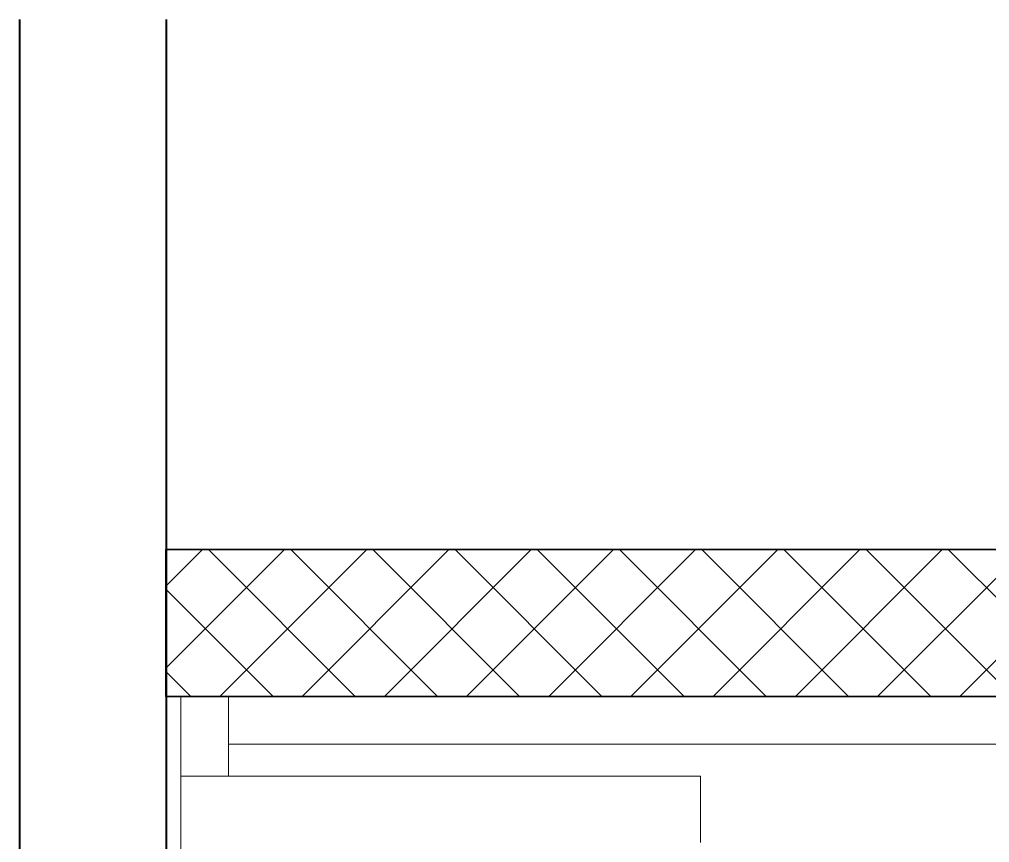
# Model space of a CAD drawing. Extents: x 65572 to 72871, y 30718 to 33858.
# Drawn here: x 67064.14 to 67097.18, y 32430.98 to 32459.04 of the extents above; entities that cross this region are included whole.
import ezdxf

# ---------------------------------------------------------------- set-up
doc = ezdxf.new("R2010")
doc.units = 0
doc.header["$LTSCALE"] = 0.5
doc.header["$MEASUREMENT"] = 0
doc.layers.get('0').update_dxf_attribs({"color": 20, "linetype": 'CONTINUOUS'})
for name, color, linetype, lineweight in [('Framing', 142, 'CONTINUOUS', 13), ('Hatches', 8, 'CONTINUOUS', 5), ('Layout', 154, 'CONTINUOUS', 5), ('Structure', 7, 'CONTINUOUS', 40), ('Viewed', 150, 'CONTINUOUS', 9), ('Walls', 7, 'CONTINUOUS', 35)]:
    doc.layers.add(name, color=color, linetype=linetype, lineweight=lineweight)

msp = doc.modelspace()

# ---------------------------------------------------------------- hatches: boundary and pattern name
at = {"layer": 'Hatches'}
h = msp.add_hatch(dxfattribs=at)
h.set_pattern_fill('ANSI37', color=256, scale=15.838381, style=0)
h.set_pattern_definition([(135, (66012.1274, 32203.0825), (-1.3999283, -1.3999283), []), (225, (66012.1274, 32203.0825), (1.3999283, -1.3999283), [])])
h.paths.add_polyline_path([(67203.120078, 32440.968035), (67203.120078, 32435.968035), (67187.120078, 32435.968035), (67069.138349, 32435.968035), (67069.138349, 32440.968035)])

# ---------------------------------------------------------------- linework, layer by layer
at = {"color": 0}
msp.add_line((67069.138349, 32435.968035), (67069.638349, 32435.968035), dxfattribs=at)
at = {"layer": 'Framing'}
for p, q in [((67069.638349, 32435.968035), (67069.638349, 32239.968035)), ((67069.638349, 32435.968035), (67071.263349, 32435.968035)), ((67071.263349, 32435.968035), (67069.638349, 32435.968035)), ((67069.638349, 32435.718035), (67069.638349, 32433.250932))]:
    msp.add_line(p, q, dxfattribs=at)
at = {"layer": 'Layout', "linetype": 'ByBlock'}
msp.add_line((67069.638349, 32433.250932), (67087.336614, 32433.250932), dxfattribs=at)
msp.add_lwpolyline([(67087.336614, 32433.250932), (67087.336614, 32433.250241), (67087.336614, 32433.24955), (67087.336614, 32433.248859), (67087.336614, 32433.248168), (67087.336614, 32433.247477), (67087.336614, 32433.246786), (67087.336614, 32433.246095), (67087.336614, 32433.245404), (67087.336614, 32433.244713), (67087.336614, 32433.244022), (67087.336614, 32433.243331), (67087.336614, 32433.24264), (67087.336614, 32433.241949), (67087.336614, 32433.241258), (67087.336614, 32433.240567), (67087.336614, 32433.239876), (67087.336614, 32433.239185), (67087.336614, 32433.238494), (67087.336614, 32433.237803), (67087.336614, 32433.237113), (67087.336614, 32433.236422), (67087.336614, 32433.235731), (67087.336614, 32433.23504), (67087.336614, 32433.234349), (67087.336614, 32433.233658), (67087.336614, 32433.232967), (67087.336614, 32433.232276), (67087.336614, 32433.231585), (67087.336614, 32433.230894), (67087.336614, 32433.230203), (67087.336614, 32433.229512), (67087.336614, 32433.228821), (67087.336614, 32433.22813), (67087.336614, 32433.227439), (67087.336614, 32433.226748), (67087.336614, 32433.226057), (67087.336614, 32433.225366), (67087.336614, 32433.224675), (67087.336614, 32433.223984), (67087.336614, 32433.223293), (67087.336614, 32433.222602), (67087.336614, 32433.221911), (67087.336614, 32433.22122), (67087.336614, 32433.220529), (67087.336614, 32433.219838), (67087.336614, 32433.219147), (67087.336614, 32433.218456), (67087.336614, 32433.217766), (67087.336614, 32433.217075), (67087.336614, 32433.216384), (67087.336614, 32433.215693), (67087.336614, 32433.215002), (67087.336614, 32433.214311), (67087.336614, 32433.21362), (67087.336614, 32433.212929), (67087.336614, 32433.212238), (67087.336614, 32433.211547), (67087.336614, 32433.210856), (67087.336614, 32433.210165), (67087.336614, 32433.209474), (67087.336614, 32433.208783), (67087.336614, 32433.208092), (67087.336614, 32433.207401), (67087.336614, 32433.20671), (67087.336614, 32433.206019), (67087.336614, 32433.205328), (67087.336614, 32433.204637), (67087.336614, 32433.203946), (67087.336614, 32433.203255), (67087.336614, 32433.202564), (67087.336614, 32433.201873), (67087.336614, 32433.201182), (67087.336614, 32433.200491), (67087.336614, 32433.1998), (67087.336614, 32433.19911), (67087.336614, 32433.198419), (67087.336614, 32433.197728), (67087.336614, 32433.197037), (67087.336614, 32433.196346), (67087.336614, 32433.195655), (67087.336614, 32433.194964), (67087.336614, 32433.194273), (67087.336614, 32433.193582), (67087.336614, 32433.192891), (67087.336614, 32433.1922), (67087.336614, 32433.191509), (67087.336614, 32433.190818), (67087.336614, 32433.190127), (67087.336614, 32433.189436), (67087.336614, 32433.188745), (67087.336614, 32433.188054), (67087.336614, 32433.187363), (67087.336614, 32433.186672), (67087.336614, 32433.185981), (67087.336614, 32433.18529), (67087.336614, 32433.184599), (67087.336614, 32433.183908), (67087.336614, 32433.183217), (67087.336614, 32433.182526), (67087.336614, 32433.181835), (67087.336614, 32433.181144), (67087.336614, 32433.180454), (67087.336614, 32433.179763), (67087.336614, 32433.179072), (67087.336614, 32433.178381), (67087.336614, 32433.17769), (67087.336614, 32433.176999), (67087.336614, 32433.176308), (67087.336614, 32433.175617), (67087.336614, 32433.174926), (67087.336614, 32433.174235), (67087.336614, 32433.173544), (67087.336614, 32433.172853), (67087.336614, 32433.172162), (67087.336614, 32433.171471), (67087.336614, 32433.17078), (67087.336614, 32433.170089), (67087.336614, 32433.169398), (67087.336614, 32433.168707), (67087.336614, 32433.168016), (67087.336614, 32433.167325), (67087.336614, 32433.166634), (67087.336614, 32433.165943), (67087.336614, 32433.165252), (67087.336614, 32433.164561), (67087.336614, 32433.16387), (67087.336614, 32433.163179), (67087.336614, 32433.162488), (67087.336614, 32433.161798), (67087.336614, 32433.161107), (67087.336614, 32433.160416), (67087.336614, 32433.159725), (67087.336614, 32433.159034), (67087.336614, 32433.158343), (67087.336614, 32433.157652), (67087.336614, 32433.156961), (67087.336614, 32433.15627), (67087.336614, 32433.155579), (67087.336614, 32433.154888), (67087.336614, 32433.154197), (67087.336614, 32433.153506), (67087.336614, 32433.152815), (67087.336614, 32433.152124), (67087.336614, 32433.151433), (67087.336614, 32433.150742), (67087.336614, 32433.150051), (67087.336614, 32433.14936), (67087.336614, 32433.148669), (67087.336614, 32433.147978), (67087.336614, 32433.147287), (67087.336614, 32433.146596), (67087.336614, 32433.145905), (67087.336614, 32433.145214), (67087.336614, 32433.144523), (67087.336614, 32433.143832), (67087.336614, 32433.143142), (67087.336614, 32433.142451), (67087.336614, 32433.14176), (67087.336614, 32433.141069), (67087.336614, 32433.140378), (67087.336614, 32433.139687), (67087.336614, 32433.138996), (67087.336614, 32433.138305), (67087.336614, 32433.137614), (67087.336614, 32433.136923), (67087.336614, 32433.136232), (67087.336614, 32433.135541), (67087.336614, 32433.13485), (67087.336614, 32433.134159), (67087.336614, 32433.133468), (67087.336614, 32433.132777), (67087.336614, 32433.132086), (67087.336614, 32433.131395), (67087.336614, 32433.130704), (67087.336614, 32433.130013), (67087.336614, 32433.129322), (67087.336614, 32433.128631), (67087.336614, 32433.12794), (67087.336614, 32433.127249), (67087.336614, 32433.126558), (67087.336614, 32433.125867), (67087.336614, 32433.125176), (67087.336614, 32433.124486), (67087.336614, 32433.123795), (67087.336614, 32433.123104), (67087.336614, 32433.122413), (67087.336614, 32433.121722), (67087.336614, 32433.121031), (67087.336614, 32433.12034), (67087.336614, 32433.119649), (67087.336614, 32433.118958), (67087.336614, 32433.118267), (67087.336614, 32433.117576), (67087.336614, 32433.116885), (67087.336614, 32433.116194), (67087.336614, 32433.115503), (67087.336614, 32433.114812), (67087.336614, 32433.114121), (67087.336614, 32433.11343), (67087.336614, 32433.112739), (67087.336614, 32433.112048), (67087.336614, 32433.111357), (67087.336614, 32433.110666), (67087.336614, 32433.109975), (67087.336614, 32433.109284), (67087.336614, 32433.108593), (67087.336614, 32433.107902), (67087.336614, 32433.107211), (67087.336614, 32433.10652), (67087.336614, 32433.10583), (67087.336614, 32433.105139), (67087.336614, 32433.104448), (67087.336614, 32433.103757), (67087.336614, 32433.103066), (67087.336614, 32433.102375), (67087.336614, 32433.101684), (67087.336614, 32433.100993), (67087.336614, 32433.100302), (67087.336614, 32433.099611), (67087.336614, 32433.09892), (67087.336614, 32433.098229), (67087.336614, 32433.097538), (67087.336614, 32433.096847), (67087.336614, 32433.096156), (67087.336614, 32433.095465), (67087.336614, 32433.094774), (67087.336614, 32433.094083), (67087.336614, 32433.093392), (67087.336614, 32433.092701), (67087.336614, 32433.09201), (67087.336614, 32433.091319), (67087.336614, 32433.090628), (67087.336614, 32433.089937), (67087.336614, 32433.089246), (67087.336614, 32433.088555), (67087.336614, 32433.087864), (67087.336614, 32433.087174), (67087.336614, 32433.086483), (67087.336614, 32433.085792), (67087.336614, 32433.085101), (67087.336614, 32433.08441), (67087.336614, 32433.083719), (67087.336614, 32433.083028), (67087.336614, 32433.082337), (67087.336614, 32433.081646), (67087.336614, 32433.080955), (67087.336614, 32433.080264), (67087.336614, 32433.079573), (67087.336614, 32433.078882), (67087.336614, 32433.078191), (67087.336614, 32433.0775), (67087.336614, 32433.076809), (67087.336614, 32433.076118), (67087.336614, 32433.075427), (67087.336614, 32433.074736), (67087.336614, 32433.074045), (67087.336614, 32433.073354), (67087.336614, 32433.072663), (67087.336614, 32433.071972), (67087.336614, 32433.071281), (67087.336614, 32433.07059), (67087.336614, 32433.069899), (67087.336614, 32433.069208), (67087.336614, 32433.068518), (67087.336614, 32433.067827), (67087.336614, 32433.067136), (67087.336614, 32433.066445), (67087.336614, 32433.065754), (67087.336614, 32433.065063), (67087.336614, 32433.064372), (67087.336614, 32433.063681), (67087.336614, 32433.06299), (67087.336614, 32433.062299), (67087.336614, 32433.061608), (67087.336614, 32433.060917), (67087.336614, 32433.060226), (67087.336614, 32433.059535), (67087.336614, 32433.058844), (67087.336614, 32433.058153), (67087.336614, 32433.057462), (67087.336614, 32433.056771), (67087.336614, 32433.05608), (67087.336614, 32433.055389), (67087.336614, 32433.054698), (67087.336614, 32433.054007), (67087.336614, 32433.053316), (67087.336614, 32433.052625), (67087.336614, 32433.051934), (67087.336614, 32433.051243), (67087.336614, 32433.050552), (67087.336614, 32433.049862), (67087.336614, 32433.049171), (67087.336614, 32433.04848), (67087.336614, 32433.047789), (67087.336614, 32433.047098), (67087.336614, 32433.046407), (67087.336614, 32433.045716), (67087.336614, 32433.045025), (67087.336614, 32433.044334), (67087.336614, 32433.043643), (67087.336614, 32433.042952), (67087.336614, 32433.042261), (67087.336614, 32433.04157), (67087.336614, 32433.040879), (67087.336614, 32433.040188), (67087.336614, 32433.039497), (67087.336614, 32433.038806), (67087.336614, 32433.038115), (67087.336614, 32433.037424), (67087.336614, 32433.036733), (67087.336614, 32433.036042), (67087.336614, 32433.035351), (67087.336614, 32433.03466), (67087.336614, 32433.033969), (67087.336614, 32433.033278), (67087.336614, 32433.032587), (67087.336614, 32433.031896), (67087.336614, 32433.031206), (67087.336614, 32433.030515), (67087.336614, 32433.029824), (67087.336614, 32433.029133), (67087.336614, 32433.028442), (67087.336614, 32433.027751), (67087.336614, 32433.02706), (67087.336614, 32433.026369), (67087.336614, 32433.025678), (67087.336614, 32433.024987), (67087.336614, 32433.024296), (67087.336614, 32433.023605), (67087.336614, 32433.022914), (67087.336614, 32433.022223), (67087.336614, 32433.021532), (67087.336614, 32433.020841), (67087.336614, 32433.02015), (67087.336614, 32433.019459), (67087.336614, 32433.018768), (67087.336614, 32433.018077), (67087.336614, 32433.017386), (67087.336614, 32433.016695), (67087.336614, 32433.016004), (67087.336614, 32433.015313), (67087.336614, 32433.014622), (67087.336614, 32433.013931), (67087.336614, 32433.01324), (67087.336614, 32433.01255), (67087.336614, 32433.011859), (67087.336614, 32433.011168), (67087.336614, 32433.010477), (67087.336614, 32433.009786), (67087.336614, 32433.009095), (67087.336614, 32433.008404), (67087.336614, 32433.007713), (67087.336614, 32433.007022), (67087.336614, 32433.006331), (67087.336614, 32433.00564), (67087.336614, 32433.004949), (67087.336614, 32433.004258), (67087.336614, 32433.002412), (67087.336614, 32433.000374), (67087.336614, 32432.998336), (67087.336614, 32432.996297), (67087.336614, 32432.994259), (67087.336614, 32432.992221), (67087.336614, 32432.990183), (67087.336614, 32432.988144), (67087.336614, 32432.986106), (67087.336614, 32432.984068), (67087.336614, 32432.98203), (67087.336614, 32432.979992), (67087.336614, 32432.977953), (67087.336614, 32432.975915), (67087.336614, 32432.973877), (67087.336614, 32432.971839), (67087.336614, 32432.9698), (67087.336614, 32432.967762), (67087.336614, 32432.965724), (67087.336614, 32432.963686), (67087.336614, 32432.961647), (67087.336614, 32432.959609), (67087.336614, 32432.957571), (67087.336614, 32432.955533), (67087.336614, 32432.953494), (67087.336614, 32432.951456), (67087.336614, 32432.949418), (67087.336614, 32432.94738), (67087.336614, 32432.945341), (67087.336614, 32432.943303), (67087.336614, 32432.941265), (67087.336614, 32432.939227), (67087.336614, 32432.937188), (67087.336614, 32432.93515), (67087.336614, 32432.933112), (67087.336614, 32432.931074), (67087.336614, 32432.929035), (67087.336614, 32432.926997), (67087.336614, 32432.924959), (67087.336614, 32432.922921), (67087.336614, 32432.920883), (67087.336614, 32432.918844), (67087.336614, 32432.916806), (67087.336614, 32432.914768), (67087.336614, 32432.91273), (67087.336614, 32432.910691), (67087.336614, 32432.908653), (67087.336614, 32432.906615), (67087.336614, 32432.904577), (67087.336614, 32432.902538), (67087.336614, 32432.9005), (67087.336614, 32432.898462), (67087.336614, 32432.896424), (67087.336614, 32432.894385), (67087.336614, 32432.892347), (67087.336614, 32432.890309), (67087.336614, 32432.888271), (67087.336614, 32432.886232), (67087.336614, 32432.884194), (67087.336614, 32432.882156), (67087.336614, 32432.880118), (67087.336614, 32432.878079), (67087.336614, 32432.876041), (67087.336614, 32432.874003), (67087.336614, 32432.871965), (67087.336614, 32432.869926), (67087.336614, 32432.867888), (67087.336614, 32432.86585), (67087.336614, 32432.863812), (67087.336614, 32432.861774), (67087.336614, 32432.859735), (67087.336614, 32432.857697), (67087.336614, 32432.855659), (67087.336614, 32432.853621), (67087.336614, 32432.851582), (67087.336614, 32432.849544), (67087.336614, 32432.847506), (67087.336614, 32432.845468), (67087.336614, 32432.843429), (67087.336614, 32432.841391), (67087.336614, 32432.839353), (67087.336614, 32432.837315), (67087.336614, 32432.835276), (67087.336614, 32432.833238), (67087.336614, 32432.8312), (67087.336614, 32432.829162), (67087.336614, 32432.827123), (67087.336614, 32432.825085), (67087.336614, 32432.823047), (67087.336614, 32432.821009), (67087.336614, 32432.81897), (67087.336614, 32432.816932), (67087.336614, 32432.814894), (67087.336614, 32432.812856), (67087.336614, 32432.810817), (67087.336614, 32432.808779), (67087.336614, 32432.806741), (67087.336614, 32432.804703), (67087.336614, 32432.802665), (67087.336614, 32432.800626), (67087.336614, 32432.798588), (67087.336614, 32432.79655), (67087.336614, 32432.794512), (67087.336614, 32432.792473), (67087.336614, 32432.790435), (67087.336614, 32432.788397), (67087.336614, 32432.786359), (67087.336614, 32432.78432), (67087.336614, 32432.782282), (67087.336614, 32432.780244), (67087.336614, 32432.778206), (67087.336614, 32432.776167), (67087.336614, 32432.774129), (67087.336614, 32432.772091), (67087.336614, 32432.770053), (67087.336614, 32432.768014), (67087.336614, 32432.765976), (67087.336614, 32432.763938), (67087.336614, 32432.7619), (67087.336614, 32432.759861), (67087.336614, 32432.757823), (67087.336614, 32432.755785), (67087.336614, 32432.753747), (67087.336614, 32432.751708), (67087.336614, 32432.74967), (67087.336614, 32432.747632), (67087.336614, 32432.745594), (67087.336614, 32432.743556), (67087.336614, 32432.741517), (67087.336614, 32432.739479), (67087.336614, 32432.737441), (67087.336614, 32432.735403), (67087.336614, 32432.733364), (67087.336614, 32432.731326), (67087.336614, 32432.729288), (67087.336614, 32432.72725), (67087.336614, 32432.725211), (67087.336614, 32432.723173), (67087.336614, 32432.721135), (67087.336614, 32432.719097), (67087.336614, 32432.717058), (67087.336614, 32432.71502), (67087.336614, 32432.712982), (67087.336614, 32432.710944), (67087.336614, 32432.708905), (67087.336614, 32432.706867), (67087.336614, 32432.704829), (67087.336614, 32432.702791), (67087.336614, 32432.700752), (67087.336614, 32432.698714), (67087.336614, 32432.696676), (67087.336614, 32432.694638), (67087.336614, 32432.692599), (67087.336614, 32432.690561), (67087.336614, 32432.688523), (67087.336614, 32432.686485), (67087.336614, 32432.684447), (67087.336614, 32432.682408), (67087.336614, 32432.68037), (67087.336614, 32432.678332), (67087.336614, 32432.676294), (67087.336614, 32432.674255), (67087.336614, 32432.672217), (67087.336614, 32432.670179), (67087.336614, 32432.668141), (67087.336614, 32432.666102), (67087.336614, 32432.664064), (67087.336614, 32432.662026), (67087.336614, 32432.659988), (67087.336614, 32432.657949), (67087.336614, 32432.655911), (67087.336614, 32432.653873), (67087.336614, 32432.651835), (67087.336614, 32432.649796), (67087.336614, 32432.647758), (67087.336614, 32432.64572), (67087.336614, 32432.643682), (67087.336614, 32432.641643), (67087.336614, 32432.639605), (67087.336614, 32432.637567), (67087.336614, 32432.635529), (67087.336614, 32432.63349), (67087.336614, 32432.631452), (67087.336614, 32432.629414), (67087.336614, 32432.627376), (67087.336614, 32432.625338), (67087.336614, 32432.623299), (67087.336614, 32432.621261), (67087.336614, 32432.619223), (67087.336614, 32432.617185), (67087.336614, 32432.615146), (67087.336614, 32432.613108), (67087.336614, 32432.61107), (67087.336614, 32432.609032), (67087.336614, 32432.606993), (67087.336614, 32432.604955), (67087.336614, 32432.602917), (67087.336614, 32432.600879), (67087.336614, 32432.59884), (67087.336614, 32432.596802), (67087.336614, 32432.594764), (67087.336614, 32432.592726), (67087.336614, 32432.590687), (67087.336614, 32432.588649), (67087.336614, 32432.586611), (67087.336614, 32432.584573), (67087.336614, 32432.582534), (67087.336614, 32432.580496), (67087.336614, 32432.578458), (67087.336614, 32432.57642), (67087.336614, 32432.574381), (67087.336614, 32432.572343), (67087.336614, 32432.570305), (67087.336614, 32432.568267), (67087.336614, 32432.566229), (67087.336614, 32432.56419), (67087.336614, 32432.562152), (67087.336614, 32432.560114), (67087.336614, 32432.558076), (67087.336614, 32432.556037), (67087.336614, 32432.553999), (67087.336614, 32432.551961), (67087.336614, 32432.549923), (67087.336614, 32432.547884), (67087.336614, 32432.545846), (67087.336614, 32432.543808), (67087.336614, 32432.54177), (67087.336614, 32432.539731), (67087.336614, 32432.537693), (67087.336614, 32432.535655), (67087.336614, 32432.533617), (67087.336614, 32432.531578), (67087.336614, 32432.52954), (67087.336614, 32432.527502), (67087.336614, 32432.525464), (67087.336614, 32432.523425), (67087.336614, 32432.521387), (67087.336614, 32432.519349), (67087.336614, 32432.517311), (67087.336614, 32432.515272), (67087.336614, 32432.513234), (67087.336614, 32432.511196), (67087.336614, 32432.509158), (67087.336614, 32432.50712), (67087.336614, 32432.505081), (67087.336614, 32432.503043), (67087.336614, 32432.501005), (67087.336614, 32432.498967), (67087.336614, 32432.496928), (67087.336614, 32432.49489), (67087.336614, 32432.492852), (67087.336614, 32432.490814), (67087.336614, 32432.488775), (67087.336614, 32432.486737), (67087.336614, 32432.484699), (67087.336614, 32432.482661), (67087.336614, 32432.480622), (67087.336614, 32432.478584), (67087.336614, 32432.476546), (67087.336614, 32432.474508), (67087.336614, 32432.472469), (67087.336614, 32432.470431), (67087.336614, 32432.468393), (67087.336614, 32432.466355), (67087.336614, 32432.464316), (67087.336614, 32432.462278), (67087.336614, 32432.46024), (67087.336614, 32432.458202), (67087.336614, 32432.456163), (67087.336614, 32432.454125), (67087.336614, 32432.452087), (67087.336614, 32432.450049), (67087.336614, 32432.448011), (67087.336614, 32432.445972), (67087.336614, 32432.443934), (67087.336614, 32432.441896), (67087.336614, 32432.439858), (67087.336614, 32432.437819), (67087.336614, 32432.435781), (67087.336614, 32432.433743), (67087.336614, 32432.431705), (67087.336614, 32432.429666), (67087.336614, 32432.427628), (67087.336614, 32432.42559), (67087.336614, 32432.423552), (67087.336614, 32432.421513), (67087.336614, 32432.419475), (67087.336614, 32432.417437), (67087.336614, 32432.415399), (67087.336614, 32432.41336), (67087.336614, 32432.411322), (67087.336614, 32432.409284), (67087.336614, 32432.407246), (67087.336614, 32432.405207), (67087.336614, 32432.403169), (67087.336614, 32432.401131), (67087.336614, 32432.399093), (67087.336614, 32432.397054), (67087.336614, 32432.395016), (67087.336614, 32432.392978), (67087.336614, 32432.39094), (67087.336614, 32432.388902), (67087.336614, 32432.386863), (67087.336614, 32432.384825), (67087.336614, 32432.382787), (67087.336614, 32432.380749), (67087.336614, 32432.37871), (67087.336614, 32432.376672), (67087.336614, 32432.374634), (67087.336614, 32432.372596), (67087.336614, 32432.370557), (67087.336614, 32432.368519), (67087.336614, 32432.366481), (67087.336614, 32432.364443), (67087.336614, 32432.362404), (67087.336614, 32432.360366), (67087.336614, 32432.358328), (67087.336614, 32432.35629), (67087.336614, 32432.354251), (67087.336614, 32432.352213), (67087.336614, 32432.350175), (67087.336614, 32432.348137), (67087.336614, 32432.346098), (67087.336614, 32432.34406), (67087.336614, 32432.342022), (67087.336614, 32432.339984), (67087.336614, 32432.337945), (67087.336614, 32432.335907), (67087.336614, 32432.333869), (67087.336614, 32432.331831), (67087.336614, 32432.329793), (67087.336614, 32432.327754), (67087.336614, 32432.325716), (67087.336614, 32432.323678), (67087.336614, 32432.32164), (67087.336614, 32432.319601), (67087.336614, 32432.317563), (67087.336614, 32432.315525), (67087.336614, 32432.313487), (67087.336614, 32432.311448), (67087.336614, 32432.30941), (67087.336614, 32432.307372), (67087.336614, 32432.305334), (67087.336614, 32432.303295), (67087.336614, 32432.301257), (67087.336614, 32432.299219), (67087.336614, 32432.297181), (67087.336614, 32432.295142), (67087.336614, 32432.293104), (67087.336614, 32432.291066), (67087.336614, 32432.289028), (67087.336614, 32432.286989), (67087.336614, 32432.284951), (67087.336614, 32432.282913), (67087.336614, 32432.280875), (67087.336614, 32432.278836), (67087.336614, 32432.276798), (67087.336614, 32432.273871), (67087.336614, 32432.270587), (67087.336614, 32432.267304), (67087.336614, 32432.264021), (67087.336614, 32432.260737), (67087.336614, 32432.257454), (67087.336614, 32432.254171), (67087.336614, 32432.250887), (67087.336614, 32432.247604), (67087.336614, 32432.244321), (67087.336614, 32432.241038), (67087.336614, 32432.237754), (67087.336614, 32432.234471), (67087.336614, 32432.231188), (67087.336614, 32432.227904), (67087.336614, 32432.224621), (67087.336614, 32432.221338), (67087.336614, 32432.218054), (67087.336614, 32432.214771), (67087.336614, 32432.211488), (67087.336614, 32432.208204), (67087.336614, 32432.204921), (67087.336614, 32432.201638), (67087.336614, 32432.198354), (67087.336614, 32432.195071), (67087.336614, 32432.191788), (67087.336614, 32432.188505), (67087.336614, 32432.185221), (67087.336614, 32432.181938), (67087.336614, 32432.178655), (67087.336614, 32432.175371), (67087.336614, 32432.172088), (67087.336614, 32432.168805), (67087.336614, 32432.165521), (67087.336614, 32432.162238), (67087.336614, 32432.158955), (67087.336614, 32432.155671), (67087.336614, 32432.152388), (67087.336614, 32432.149105), (67087.336614, 32432.145821), (67087.336614, 32432.142538), (67087.336614, 32432.139255), (67087.336614, 32432.135971), (67087.336614, 32432.132688), (67087.336614, 32432.129405), (67087.336614, 32432.126122), (67087.336614, 32432.122838), (67087.336614, 32432.119555), (67087.336614, 32432.116272), (67087.336614, 32432.112988), (67087.336614, 32432.109705), (67087.336614, 32432.106422), (67087.336614, 32432.103138), (67087.336614, 32432.099855), (67087.336614, 32432.096572), (67087.336614, 32432.093288), (67087.336614, 32432.090005), (67087.336614, 32432.086722), (67087.336614, 32432.083438), (67087.336614, 32432.080155), (67087.336614, 32432.076872), (67087.336614, 32432.073589), (67087.336614, 32432.070305), (67087.336614, 32432.067022), (67087.336614, 32432.063739), (67087.336614, 32432.060455), (67087.336614, 32432.057172), (67087.336614, 32432.053889), (67087.336614, 32432.050605), (67087.336614, 32432.047322), (67087.336614, 32432.044039), (67087.336614, 32432.040755), (67087.336614, 32432.037472), (67087.336614, 32432.034189), (67087.336614, 32432.030905), (67087.336614, 32432.027622), (67087.336614, 32432.024339), (67087.336614, 32432.021056), (67087.336614, 32432.017772), (67087.336614, 32432.014489), (67087.336614, 32432.011206), (67087.336614, 32432.007922), (67087.336614, 32432.004639), (67087.336614, 32432.001356), (67087.336614, 32431.998072), (67087.336614, 32431.994789), (67087.336614, 32431.991506), (67087.336614, 32431.988222), (67087.336614, 32431.984939), (67087.336614, 32431.981656), (67087.336614, 32431.978372), (67087.336614, 32431.975089), (67087.336614, 32431.971806), (67087.336614, 32431.968522), (67087.336614, 32431.965239), (67087.336614, 32431.961956), (67087.336614, 32431.958673), (67087.336614, 32431.955389), (67087.336614, 32431.952106), (67087.336614, 32431.948823), (67087.336614, 32431.945539), (67087.336614, 32431.942256), (67087.336614, 32431.938973), (67087.336614, 32431.935689), (67087.336614, 32431.932406), (67087.336614, 32431.929123), (67087.336614, 32431.925839), (67087.336614, 32431.922556), (67087.336614, 32431.919273), (67087.336614, 32431.915989), (67087.336614, 32431.912706), (67087.336614, 32431.909423), (67087.336614, 32431.90614), (67087.336614, 32431.902856), (67087.336614, 32431.899573), (67087.336614, 32431.89629), (67087.336614, 32431.893006), (67087.336614, 32431.889723), (67087.336614, 32431.88644), (67087.336614, 32431.883156), (67087.336614, 32431.879873), (67087.336614, 32431.87659), (67087.336614, 32431.873306), (67087.336614, 32431.870023), (67087.336614, 32431.86674), (67087.336614, 32431.863456), (67087.336614, 32431.860173), (67087.336614, 32431.85689), (67087.336614, 32431.853607), (67087.336614, 32431.850323), (67087.336614, 32431.84704), (67087.336614, 32431.843757), (67087.336614, 32431.840473), (67087.336614, 32431.83719), (67087.336614, 32431.833907), (67087.336614, 32431.830623), (67087.336614, 32431.82734), (67087.336614, 32431.824057), (67087.336614, 32431.820773), (67087.336614, 32431.81749), (67087.336614, 32431.814207), (67087.336614, 32431.810923), (67087.336614, 32431.80764), (67087.336614, 32431.804357), (67087.336614, 32431.801073), (67087.336614, 32431.79779), (67087.336614, 32431.794507), (67087.336614, 32431.791224), (67087.336614, 32431.78794), (67087.336614, 32431.784657), (67087.336614, 32431.781374), (67087.336614, 32431.77809), (67087.336614, 32431.774807), (67087.336614, 32431.771524), (67087.336614, 32431.76824), (67087.336614, 32431.764957), (67087.336614, 32431.761674), (67087.336614, 32431.75839), (67087.336614, 32431.755107), (67087.336614, 32431.751824), (67087.336614, 32431.74854), (67087.336614, 32431.745257), (67087.336614, 32431.741974), (67087.336614, 32431.738691), (67087.336614, 32431.735407), (67087.336614, 32431.732124), (67087.336614, 32431.728841), (67087.336614, 32431.725557), (67087.336614, 32431.722274), (67087.336614, 32431.718991), (67087.336614, 32431.715707), (67087.336614, 32431.712424), (67087.336614, 32431.709141), (67087.336614, 32431.705857), (67087.336614, 32431.702574), (67087.336614, 32431.699291), (67087.336614, 32431.696007), (67087.336614, 32431.692724), (67087.336614, 32431.689441), (67087.336614, 32431.686158), (67087.336614, 32431.682874), (67087.336614, 32431.679591), (67087.336614, 32431.676308), (67087.336614, 32431.673024), (67087.336614, 32431.669741), (67087.336614, 32431.666458), (67087.336614, 32431.663174), (67087.336614, 32431.659891), (67087.336614, 32431.656608), (67087.336614, 32431.653324), (67087.336614, 32431.650041), (67087.336614, 32431.646758), (67087.336614, 32431.643474), (67087.336614, 32431.640191), (67087.336614, 32431.636908), (67087.336614, 32431.633624), (67087.336614, 32431.630341), (67087.336614, 32431.627058), (67087.336614, 32431.623775), (67087.336614, 32431.620491), (67087.336614, 32431.617208), (67087.336614, 32431.613925), (67087.336614, 32431.610641), (67087.336614, 32431.607358), (67087.336614, 32431.604075), (67087.336614, 32431.600791), (67087.336614, 32431.597508), (67087.336614, 32431.594225), (67087.336614, 32431.590941), (67087.336614, 32431.587658), (67087.336614, 32431.584375), (67087.336614, 32431.581091), (67087.336614, 32431.577808), (67087.336614, 32431.574525), (67087.336614, 32431.571242), (67087.336614, 32431.567958), (67087.336614, 32431.564675), (67087.336614, 32431.561392), (67087.336614, 32431.558108), (67087.336614, 32431.554825), (67087.336614, 32431.551542), (67087.336614, 32431.548258), (67087.336614, 32431.544975), (67087.336614, 32431.541692), (67087.336614, 32431.538408), (67087.336614, 32431.535125), (67087.336614, 32431.531842), (67087.336614, 32431.528558), (67087.336614, 32431.525275), (67087.336614, 32431.521992), (67087.336614, 32431.518709), (67087.336614, 32431.515425), (67087.336614, 32431.512142), (67087.336614, 32431.508859), (67087.336614, 32431.505575), (67087.336614, 32431.502292), (67087.336614, 32431.499009), (67087.336614, 32431.495725), (67087.336614, 32431.492442), (67087.336614, 32431.489159), (67087.336614, 32431.485875), (67087.336614, 32431.482592), (67087.336614, 32431.479309), (67087.336614, 32431.476025), (67087.336614, 32431.472742), (67087.336614, 32431.469459), (67087.336614, 32431.466175), (67087.336614, 32431.462892), (67087.336614, 32431.459609), (67087.336614, 32431.456326), (67087.336614, 32431.453042), (67087.336614, 32431.449759), (67087.336614, 32431.446476), (67087.336614, 32431.443192), (67087.336614, 32431.439909), (67087.336614, 32431.436626), (67087.336614, 32431.433342), (67087.336614, 32431.430059), (67087.336614, 32431.426776), (67087.336614, 32431.423492), (67087.336614, 32431.420209), (67087.336614, 32431.416926), (67087.336614, 32431.413642), (67087.336614, 32431.410359), (67087.336614, 32431.407076), (67087.336614, 32431.403793), (67087.336614, 32431.400509), (67087.336614, 32431.397226), (67087.336614, 32431.393943), (67087.336614, 32431.390659), (67087.336614, 32431.387376), (67087.336614, 32431.384093), (67087.336614, 32431.380809), (67087.336614, 32431.377526), (67087.336614, 32431.374243), (67087.336614, 32431.370959), (67087.336614, 32431.367676), (67087.336614, 32431.364393), (67087.336614, 32431.361109), (67087.336614, 32431.357826), (67087.336614, 32431.354543), (67087.336614, 32431.35126), (67087.336614, 32431.347976), (67087.336614, 32431.344693), (67087.336614, 32431.34141), (67087.336614, 32431.338126), (67087.336614, 32431.334843), (67087.336614, 32431.33156), (67087.336614, 32431.328276), (67087.336614, 32431.324993), (67087.336614, 32431.32171), (67087.336614, 32431.318426), (67087.336614, 32431.315143), (67087.336614, 32431.31186), (67087.336614, 32431.308576), (67087.336614, 32431.305293), (67087.336614, 32431.30201), (67087.336614, 32431.298726), (67087.336614, 32431.295443), (67087.336614, 32431.29216), (67087.336614, 32431.288877), (67087.336614, 32431.285593), (67087.336614, 32431.28231), (67087.336614, 32431.279027), (67087.336614, 32431.275743), (67087.336614, 32431.27246), (67087.336614, 32431.269177), (67087.336614, 32431.265893), (67087.336614, 32431.26261), (67087.336614, 32431.259327), (67087.336614, 32431.256043), (67087.336614, 32431.25276), (67087.336614, 32431.249477), (67087.336614, 32431.246193), (67087.336614, 32431.24291), (67087.336614, 32431.239627), (67087.336614, 32431.236344), (67087.336614, 32431.23306), (67087.336614, 32431.229777), (67087.336614, 32431.226494), (67087.336614, 32431.22321), (67087.336614, 32431.219927), (67087.336614, 32431.216644), (67087.336614, 32431.21336), (67087.336614, 32431.210077), (67087.336614, 32431.206794), (67087.336614, 32431.20351), (67087.336614, 32431.200227), (67087.336614, 32431.196944), (67087.336614, 32431.19366), (67087.336614, 32431.190377), (67087.336614, 32431.187094), (67087.336614, 32431.18381), (67087.336614, 32431.180527), (67087.336614, 32431.177244), (67087.336614, 32431.173961), (67087.336614, 32431.170677), (67087.336614, 32431.167394), (67087.336614, 32431.164111), (67087.336614, 32431.160827), (67087.336614, 32431.157544), (67087.336614, 32431.154261), (67087.336614, 32431.150977), (67087.336614, 32431.147694), (67087.336614, 32431.144411), (67087.336614, 32431.141127), (67087.336614, 32431.137844), (67087.336614, 32431.134561), (67087.336614, 32431.131277), (67087.336614, 32431.127994), (67087.336614, 32431.124711), (67087.336614, 32431.121428), (67087.336614, 32431.118144), (67087.336614, 32431.114861), (67087.336614, 32431.111578), (67087.336614, 32431.108294), (67087.336614, 32431.105011), (67087.336614, 32431.10111), (67087.336614, 32431.096747), (67087.336614, 32431.092383), (67087.336614, 32431.088019), (67087.336614, 32431.083655), (67087.336614, 32431.079292), (67087.336614, 32431.074928), (67087.336614, 32431.070564), (67087.336614, 32431.0662), (67087.336614, 32431.061837), (67087.336614, 32431.057473), (67087.336614, 32431.053109), (67087.336614, 32431.048745), (67087.336614, 32431.044382), (67087.336614, 32431.040018), (67087.336614, 32431.035654), (67087.336614, 32431.03129), (67087.336614, 32431.026927), (67087.336614, 32431.022563), (67087.336614, 32431.018199), (67087.336614, 32431.013835), (67087.336614, 32431.009472), (67087.336614, 32431.005108), (67087.336614, 32431.000744), (67087.336614, 32430.99638), (67087.336614, 32430.992017), (67087.336614, 32430.987653), (67087.336614, 32430.983289)], dxfattribs=at)
at = {"layer": 'Structure'}
for p, q in [((67064.138349, 32459.039741), (67064.138349, 32213.10795)), ((67069.138349, 32459.039741), (67069.138349, 32213.10795)), ((67069.138349, 32435.968035), (67069.138349, 32440.968035))]:
    msp.add_line(p, q, dxfattribs=at)
at = {"layer": 'Viewed', "linetype": 'ByBlock'}
for p, q in [((67071.263349, 32435.559926), (67071.263349, 32435.968035)), ((67071.263349, 32433.250932), (67071.263349, 32435.968035)), ((67071.263349, 32435.968035), (67071.263349, 32434.343035)), ((67071.263349, 32434.343035), (67172.475547, 32434.343035))]:
    msp.add_line(p, q, dxfattribs=at)
at = {"layer": 'Walls'}
for p, q in [((67203.120078, 32440.968035), (67069.138349, 32440.968035)), ((67069.138349, 32435.968035), (67203.120078, 32435.968035))]:
    msp.add_line(p, q, dxfattribs=at)

doc.saveas('drawing.dxf')
